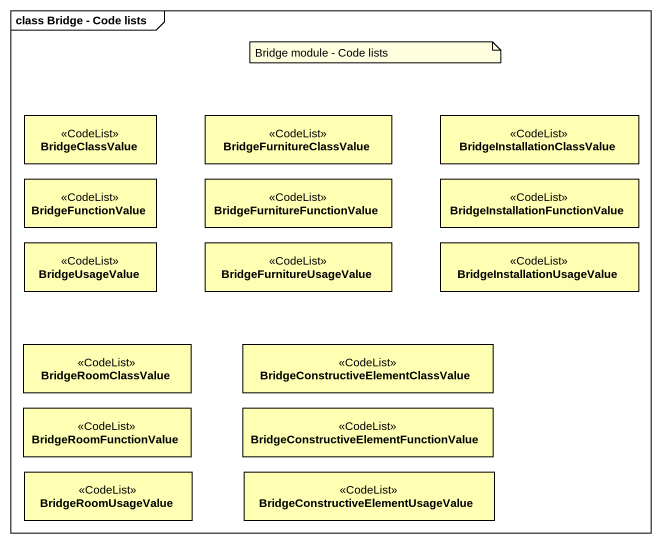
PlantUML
@startuml
mainframe class Bridge - Code lists
hide circle
hide empty members
class BridgeClassValue <<CodeList>> #FFFFB3
class BridgeFurnitureClassValue <<CodeList>> #FFFFB3
class BridgeInstallationClassValue <<CodeList>> #FFFFB3
class BridgeFunctionValue <<CodeList>> #FFFFB3
class BridgeFurnitureFunctionValue <<CodeList>> #FFFFB3
class "BridgeInstallationFunctionValue" as BridgeInstallationFunctionVa <<CodeList>> #FFFFB3
class BridgeUsageValue <<CodeList>> #FFFFB3
class BridgeFurnitureUsageValue <<CodeList>> #FFFFB3
class BridgeInstallationUsageValue <<CodeList>> #FFFFB3
class BridgeRoomClassValue <<CodeList>> #FFFFB3
class "BridgeConstructiveElementClassValue" as BridgeConstructiveElementCla <<CodeList>> #FFFFB3
class BridgeRoomFunctionValue <<CodeList>> #FFFFB3
class "BridgeConstructiveElementFunctionValue" as BridgeConstructiveElementFun <<CodeList>> #FFFFB3
class BridgeRoomUsageValue <<CodeList>> #FFFFB3
class "BridgeConstructiveElementUsageValue" as BridgeConstructiveElementUsa <<CodeList>> #FFFFB3
note as N1
  Bridge module - Code lists
end note
@enduml
